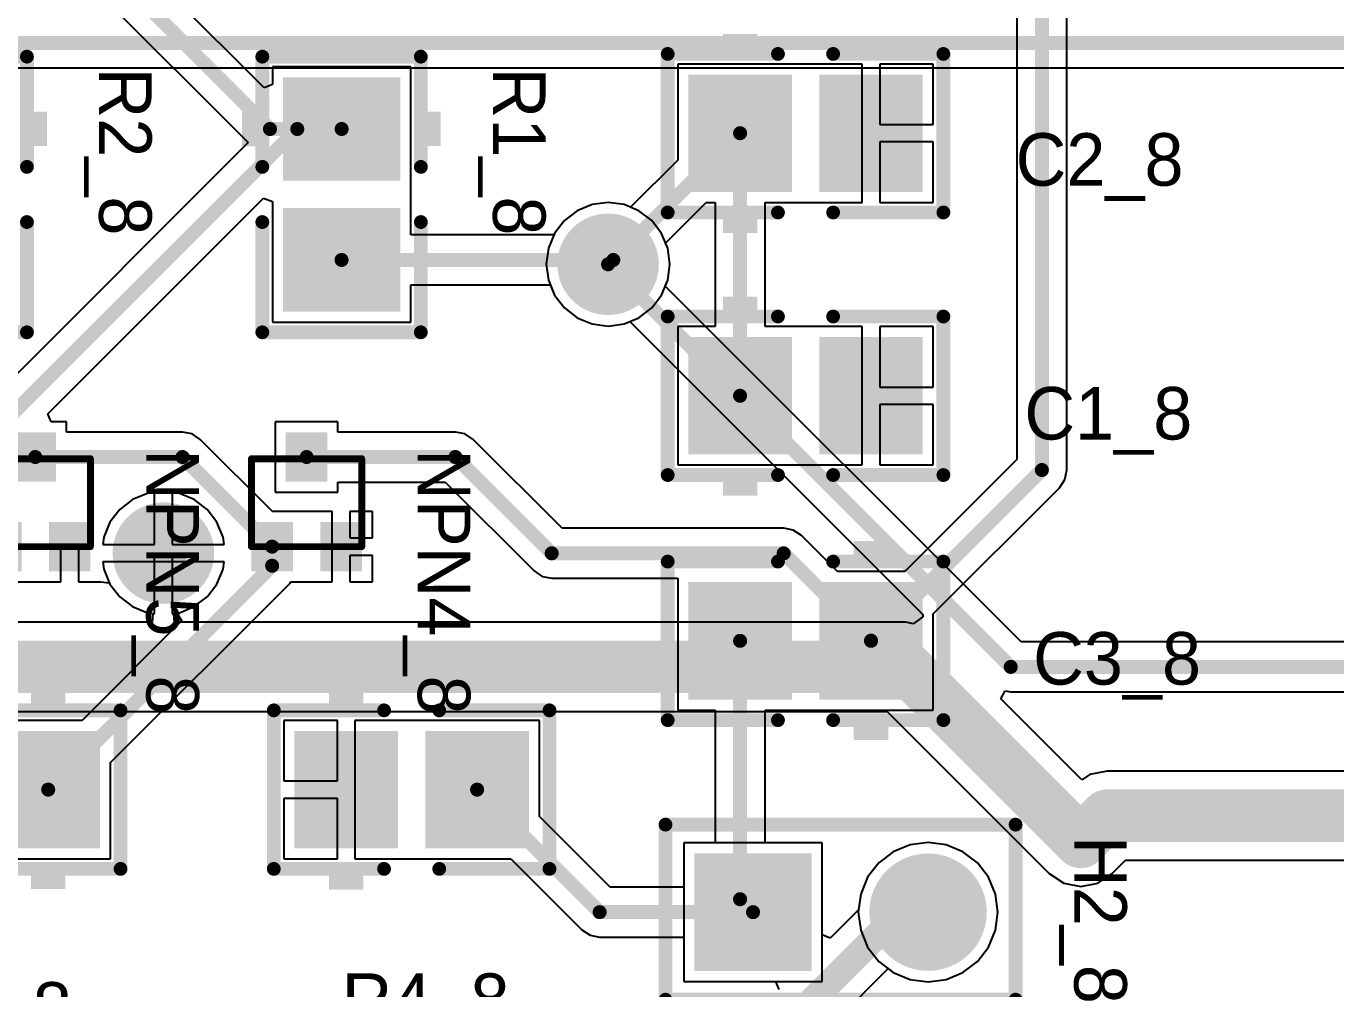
# Model space of a CAD drawing. Header units: millimetres. Extents: x 0.67 to 7.75, y 0.64 to 6.06.
# Drawn here: x 3.243 to 3.991, y 2.771 to 3.321 of the extents above; entities that cross this region are included whole.
import ezdxf

# ---------------------------------------------------------------- set-up
doc = ezdxf.new("R2010")
doc.units = ezdxf.units.MM
doc.header["$MEASUREMENT"] = 0
for name, color, linetype in [('BottomLayer', 5, 'Continuous'), ('BottomSolder', 6, 'Continuous'), ('MultiLayer', 9, 'Continuous'), ('PadHoleLayer', 156, 'Continuous'), ('TopLayer', 1, 'Continuous'), ('TopOverlay', 2, 'Continuous'), ('TopPaste', 8, 'Continuous'), ('TopSolder', 216, 'Continuous'), ('ViaHoleLayer', 16, 'Continuous')]:
    doc.layers.add(name, color=color, linetype=linetype)

# ---------------------------------------------------------------- blocks, each defined once
blk = doc.blocks.new('CC2012_0805_213')
at = {"layer": 'TopLayer'}
for points in [[(-0.06299, -0.02953), (-0.01181, -0.02953), (-0.06299, 0.02953), (-0.01181, 0.02953)], [(0.01181, -0.02953), (0.06299, -0.02953), (0.01181, 0.02953), (0.06299, 0.02953)]]:
    blk.add_solid(points, dxfattribs=at)
at = {"layer": 'TopOverlay', "const_width": 0.00787}
for points in [[(-0.07874, -0.04528), (-0.07874, 0.04528)], [(-0.07874, 0.04528), (-0.01575, 0.04528)], [(0.01575, 0.04528), (0.07874, 0.04528)], [(0.07874, -0.04528), (0.07874, 0.04528)], [(-0.07874, -0.04528), (-0.01575, -0.04528)], [(0.01575, -0.04528), (0.07874, -0.04528)]]:
    blk.add_lwpolyline(points, dxfattribs=at)
at = {"layer": 'TopOverlay', "const_width": 0.00394}
for points in [[(-0.08071, 0.04528, 1), (-0.07677, 0.04528, 1)], [(-0.08071, 0.04528, 1), (-0.07677, 0.04528, 1)], [(-0.01772, 0.04528, 1), (-0.01378, 0.04528, 1)], [(0.01378, 0.04528, 1), (0.01772, 0.04528, 1)], [(0.07677, 0.04528, 1), (0.08071, 0.04528, 1)], [(0.07677, 0.04528, 1), (0.08071, 0.04528, 1)], [(-0.08071, -0.04528, 1), (-0.07677, -0.04528, 1)], [(-0.08071, -0.04528, 1), (-0.07677, -0.04528, 1)], [(-0.01772, -0.04528, 1), (-0.01378, -0.04528, 1)], [(0.01378, -0.04528, 1), (0.01772, -0.04528, 1)], [(0.07677, -0.04528, 1), (0.08071, -0.04528, 1)], [(0.07677, -0.04528, 1), (0.08071, -0.04528, 1)]]:
    blk.add_lwpolyline(points, format="xyb", close=True, dxfattribs=at)
at = {"layer": 'TopOverlay'}
for points in [[(-0.04724, 0.04882), (-0.02756, 0.04882), (-0.04724, 0.05669), (-0.02756, 0.05669)], [(-0.04724, -0.05709), (-0.02756, -0.05709), (-0.04724, -0.04921), (-0.02756, -0.04921)]]:
    blk.add_solid(points, dxfattribs=at)
at = {"layer": 'TopPaste'}
for points in [[(-0.06299, -0.02953), (-0.01181, -0.02953), (-0.06299, 0.02953), (-0.01181, 0.02953)], [(0.01181, -0.02953), (0.06299, -0.02953), (0.01181, 0.02953), (0.06299, 0.02953)]]:
    blk.add_solid(points, dxfattribs=at)
at = {"layer": 'TopSolder'}
for points in [[(-0.06699, -0.03353), (-0.00781, -0.03353), (-0.06699, 0.03353), (-0.00781, 0.03353)], [(0.00781, -0.03353), (0.06699, -0.03353), (0.00781, 0.03353), (0.06699, 0.03353)]]:
    blk.add_solid(points, dxfattribs=at)
blk = doc.blocks.new('CC2012_0805_214')
at = {"layer": 'TopLayer'}
for points in [[(-0.06299, -0.02953), (-0.01181, -0.02953), (-0.06299, 0.02953), (-0.01181, 0.02953)], [(0.01181, -0.02953), (0.06299, -0.02953), (0.01181, 0.02953), (0.06299, 0.02953)]]:
    blk.add_solid(points, dxfattribs=at)
at = {"layer": 'TopOverlay', "const_width": 0.00787}
for points in [[(-0.07874, 0.04528), (-0.07874, -0.04528)], [(-0.01575, 0.04528), (-0.07874, 0.04528)], [(0.07874, 0.04528), (0.01575, 0.04528)], [(0.07874, 0.04528), (0.07874, -0.04528)], [(-0.01575, -0.04528), (-0.07874, -0.04528)], [(0.07874, -0.04528), (0.01575, -0.04528)]]:
    blk.add_lwpolyline(points, dxfattribs=at)
at = {"layer": 'TopOverlay', "const_width": 0.00394}
for points in [[(-0.08071, 0.04528, 1), (-0.07677, 0.04528, 1)], [(-0.08071, 0.04528, 1), (-0.07677, 0.04528, 1)], [(-0.01772, 0.04528, 1), (-0.01378, 0.04528, 1)], [(0.01378, 0.04528, 1), (0.01772, 0.04528, 1)], [(0.07677, 0.04528, 1), (0.08071, 0.04528, 1)], [(0.07677, 0.04528, 1), (0.08071, 0.04528, 1)], [(-0.08071, -0.04528, 1), (-0.07677, -0.04528, 1)], [(-0.08071, -0.04528, 1), (-0.07677, -0.04528, 1)], [(-0.01772, -0.04528, 1), (-0.01378, -0.04528, 1)], [(0.01378, -0.04528, 1), (0.01772, -0.04528, 1)], [(0.07677, -0.04528, 1), (0.08071, -0.04528, 1)], [(0.07677, -0.04528, 1), (0.08071, -0.04528, 1)]]:
    blk.add_lwpolyline(points, format="xyb", close=True, dxfattribs=at)
at = {"layer": 'TopOverlay'}
for points in [[(-0.04724, 0.04882), (-0.02756, 0.04882), (-0.04724, 0.05669), (-0.02756, 0.05669)], [(-0.04724, -0.05709), (-0.02756, -0.05709), (-0.04724, -0.04921), (-0.02756, -0.04921)]]:
    blk.add_solid(points, dxfattribs=at)
at = {"layer": 'TopPaste'}
for points in [[(-0.06299, -0.02953), (-0.01181, -0.02953), (-0.06299, 0.02953), (-0.01181, 0.02953)], [(0.01181, -0.02953), (0.06299, -0.02953), (0.01181, 0.02953), (0.06299, 0.02953)]]:
    blk.add_solid(points, dxfattribs=at)
at = {"layer": 'TopSolder'}
for points in [[(-0.06699, -0.03353), (-0.00781, -0.03353), (-0.06699, 0.03353), (-0.00781, 0.03353)], [(0.00781, -0.03353), (0.06699, -0.03353), (0.00781, 0.03353), (0.06699, 0.03353)]]:
    blk.add_solid(points, dxfattribs=at)
blk = doc.blocks.new('CC2012_0805_215')
at = {"layer": 'TopLayer'}
for points in [[(-0.06299, -0.02953), (-0.01181, -0.02953), (-0.06299, 0.02953), (-0.01181, 0.02953)], [(0.01181, -0.02953), (0.06299, -0.02953), (0.01181, 0.02953), (0.06299, 0.02953)]]:
    blk.add_solid(points, dxfattribs=at)
at = {"layer": 'TopOverlay', "const_width": 0.00787}
for points in [[(-0.07874, -0.04528), (-0.07874, 0.04528)], [(-0.01575, 0.04528), (-0.07874, 0.04528)], [(0.07874, 0.04528), (0.01575, 0.04528)], [(0.07874, -0.04528), (0.07874, 0.04528)], [(-0.01575, -0.04528), (-0.07874, -0.04528)], [(0.07874, -0.04528), (0.01575, -0.04528)]]:
    blk.add_lwpolyline(points, dxfattribs=at)
at = {"layer": 'TopOverlay', "const_width": 0.00394}
for points in [[(-0.08071, 0.04528, 1), (-0.07677, 0.04528, 1)], [(-0.08071, 0.04528, 1), (-0.07677, 0.04528, 1)], [(-0.01772, 0.04528, 1), (-0.01378, 0.04528, 1)], [(0.01378, 0.04528, 1), (0.01772, 0.04528, 1)], [(0.07677, 0.04528, 1), (0.08071, 0.04528, 1)], [(0.07677, 0.04528, 1), (0.08071, 0.04528, 1)], [(-0.08071, -0.04528, 1), (-0.07677, -0.04528, 1)], [(-0.08071, -0.04528, 1), (-0.07677, -0.04528, 1)], [(-0.01772, -0.04528, 1), (-0.01378, -0.04528, 1)], [(0.01378, -0.04528, 1), (0.01772, -0.04528, 1)], [(0.07677, -0.04528, 1), (0.08071, -0.04528, 1)], [(0.07677, -0.04528, 1), (0.08071, -0.04528, 1)]]:
    blk.add_lwpolyline(points, format="xyb", close=True, dxfattribs=at)
at = {"layer": 'TopOverlay'}
for points in [[(-0.04738, 0.04882), (-0.0277, 0.04882), (-0.04738, 0.05669), (-0.0277, 0.05669)], [(-0.04725, -0.05695), (-0.02756, -0.05695), (-0.04725, -0.04907), (-0.02756, -0.04907)]]:
    blk.add_solid(points, dxfattribs=at)
at = {"layer": 'TopPaste'}
for points in [[(-0.06299, -0.02953), (-0.01181, -0.02953), (-0.06299, 0.02953), (-0.01181, 0.02953)], [(0.01181, -0.02953), (0.06299, -0.02953), (0.01181, 0.02953), (0.06299, 0.02953)]]:
    blk.add_solid(points, dxfattribs=at)
at = {"layer": 'TopSolder'}
for points in [[(-0.06699, -0.03353), (-0.00781, -0.03353), (-0.06699, 0.03353), (-0.00781, 0.03353)], [(0.00781, -0.03353), (0.06699, -0.03353), (0.00781, 0.03353), (0.06699, 0.03353)]]:
    blk.add_solid(points, dxfattribs=at)
blk = doc.blocks.new('CC2012_0805_216')
at = {"layer": 'TopLayer'}
for points in [[(-0.06299, -0.02953), (-0.01181, -0.02953), (-0.06299, 0.02953), (-0.01181, 0.02953)], [(0.01181, -0.02953), (0.06299, -0.02953), (0.01181, 0.02953), (0.06299, 0.02953)]]:
    blk.add_solid(points, dxfattribs=at)
at = {"layer": 'TopOverlay', "const_width": 0.00787}
for points in [[(-0.07874, -0.04528), (-0.07874, 0.04528)], [(-0.01575, 0.04528), (-0.07874, 0.04528)], [(0.07874, 0.04528), (0.01575, 0.04528)], [(0.07874, -0.04528), (0.07874, 0.04528)], [(-0.01575, -0.04528), (-0.07874, -0.04528)], [(0.07874, -0.04528), (0.01575, -0.04528)]]:
    blk.add_lwpolyline(points, dxfattribs=at)
at = {"layer": 'TopOverlay', "const_width": 0.00394}
for points in [[(-0.08071, 0.04528, 1), (-0.07677, 0.04528, 1)], [(-0.08071, 0.04528, 1), (-0.07677, 0.04528, 1)], [(-0.01772, 0.04528, 1), (-0.01378, 0.04528, 1)], [(0.01378, 0.04528, 1), (0.01772, 0.04528, 1)], [(0.07677, 0.04528, 1), (0.08071, 0.04528, 1)], [(0.07677, 0.04528, 1), (0.08071, 0.04528, 1)], [(-0.08071, -0.04528, 1), (-0.07677, -0.04528, 1)], [(-0.08071, -0.04528, 1), (-0.07677, -0.04528, 1)], [(-0.01772, -0.04528, 1), (-0.01378, -0.04528, 1)], [(0.01378, -0.04528, 1), (0.01772, -0.04528, 1)], [(0.07677, -0.04528, 1), (0.08071, -0.04528, 1)], [(0.07677, -0.04528, 1), (0.08071, -0.04528, 1)]]:
    blk.add_lwpolyline(points, format="xyb", close=True, dxfattribs=at)
at = {"layer": 'TopOverlay'}
for points in [[(-0.04738, 0.04882), (-0.0277, 0.04882), (-0.04738, 0.05669), (-0.0277, 0.05669)], [(-0.04724, -0.05695), (-0.02756, -0.05695), (-0.04724, -0.04907), (-0.02756, -0.04907)]]:
    blk.add_solid(points, dxfattribs=at)
at = {"layer": 'TopPaste'}
for points in [[(-0.06299, -0.02953), (-0.01181, -0.02953), (-0.06299, 0.02953), (-0.01181, 0.02953)], [(0.01181, -0.02953), (0.06299, -0.02953), (0.01181, 0.02953), (0.06299, 0.02953)]]:
    blk.add_solid(points, dxfattribs=at)
at = {"layer": 'TopSolder'}
for points in [[(-0.06699, -0.03353), (-0.00781, -0.03353), (-0.06699, 0.03353), (-0.00781, 0.03353)], [(0.00781, -0.03353), (0.06699, -0.03353), (0.00781, 0.03353), (0.06699, 0.03353)]]:
    blk.add_solid(points, dxfattribs=at)
blk = doc.blocks.new('MMBT3904T_217')
at = {"layer": 'TopLayer'}
for points in [[(0.00787, -0.01004), (0.00787, 0.01004), (-0.00787, -0.01004), (-0.00787, 0.01004)], [(-0.01181, -0.06122), (-0.01181, -0.04114), (-0.02756, -0.06122), (-0.02756, -0.04114)], [(0.02756, -0.06122), (0.02756, -0.04114), (0.01181, -0.06122), (0.01181, -0.04114)]]:
    blk.add_solid(points, dxfattribs=at)
at = {"layer": 'TopOverlay', "const_width": 0.00394}
for points in [[(-0.0315, -0.00098), (0.0315, -0.00098)], [(-0.0315, -0.05118), (-0.0315, -0.00098)], [(0.0315, -0.05118), (0.0315, -0.00098)], [(-0.0315, -0.05118), (0.0315, -0.05118)]]:
    blk.add_lwpolyline(points, dxfattribs=at)
at = {"layer": 'TopOverlay', "const_width": 0.00197}
for points in [[(-0.03248, -0.00098, 1), (-0.03051, -0.00098, 1)], [(-0.03248, -0.00098, 1), (-0.03051, -0.00098, 1)], [(0.03051, -0.00098, 1), (0.03248, -0.00098, 1)], [(0.03051, -0.00098, 1), (0.03248, -0.00098, 1)], [(-0.03248, -0.05118, 1), (-0.03051, -0.05118, 1)], [(-0.03248, -0.05118, 1), (-0.03051, -0.05118, 1)], [(0.03051, -0.05118, 1), (0.03248, -0.05118, 1)], [(0.03051, -0.05118, 1), (0.03248, -0.05118, 1)]]:
    blk.add_lwpolyline(points, format="xyb", close=True, dxfattribs=at)
at = {"layer": 'TopPaste'}
for points in [[(0.00787, -0.01004), (0.00787, 0.01004), (-0.00787, -0.01004), (-0.00787, 0.01004)], [(-0.01181, -0.06122), (-0.01181, -0.04114), (-0.02756, -0.06122), (-0.02756, -0.04114)], [(0.02756, -0.06122), (0.02756, -0.04114), (0.01181, -0.06122), (0.01181, -0.04114)]]:
    blk.add_solid(points, dxfattribs=at)
at = {"layer": 'TopSolder'}
for points in [[(0.01187, -0.01404), (0.01187, 0.01404), (-0.01187, -0.01404), (-0.01187, 0.01404)], [(-0.00781, -0.06522), (-0.00781, -0.03714), (-0.03156, -0.06522), (-0.03156, -0.03714)], [(0.03156, -0.06522), (0.03156, -0.03714), (0.00781, -0.06522), (0.00781, -0.03714)]]:
    blk.add_solid(points, dxfattribs=at)
blk = doc.blocks.new('MMBT3904T_218')
at = {"layer": 'TopLayer'}
for points in [[(0.00787, -0.01004), (0.00787, 0.01004), (-0.00787, -0.01004), (-0.00787, 0.01004)], [(-0.01181, -0.06122), (-0.01181, -0.04114), (-0.02756, -0.06122), (-0.02756, -0.04114)], [(0.02756, -0.06122), (0.02756, -0.04114), (0.01181, -0.06122), (0.01181, -0.04114)]]:
    blk.add_solid(points, dxfattribs=at)
at = {"layer": 'TopOverlay', "const_width": 0.00394}
for points in [[(-0.0315, -0.00098), (0.0315, -0.00098)], [(-0.0315, -0.05118), (-0.0315, -0.00098)], [(0.0315, -0.05118), (0.0315, -0.00098)], [(-0.0315, -0.05118), (0.0315, -0.05118)]]:
    blk.add_lwpolyline(points, dxfattribs=at)
at = {"layer": 'TopOverlay', "const_width": 0.00197}
for points in [[(-0.03248, -0.00098, 1), (-0.03051, -0.00098, 1)], [(-0.03248, -0.00098, 1), (-0.03051, -0.00098, 1)], [(0.03051, -0.00098, 1), (0.03248, -0.00098, 1)], [(0.03051, -0.00098, 1), (0.03248, -0.00098, 1)], [(-0.03248, -0.05118, 1), (-0.03051, -0.05118, 1)], [(-0.03248, -0.05118, 1), (-0.03051, -0.05118, 1)], [(0.03051, -0.05118, 1), (0.03248, -0.05118, 1)], [(0.03051, -0.05118, 1), (0.03248, -0.05118, 1)]]:
    blk.add_lwpolyline(points, format="xyb", close=True, dxfattribs=at)
at = {"layer": 'TopPaste'}
for points in [[(0.00787, -0.01004), (0.00787, 0.01004), (-0.00787, -0.01004), (-0.00787, 0.01004)], [(-0.01181, -0.06122), (-0.01181, -0.04114), (-0.02756, -0.06122), (-0.02756, -0.04114)], [(0.02756, -0.06122), (0.02756, -0.04114), (0.01181, -0.06122), (0.01181, -0.04114)]]:
    blk.add_solid(points, dxfattribs=at)
at = {"layer": 'TopSolder'}
for points in [[(0.01187, -0.01404), (0.01187, 0.01404), (-0.01187, -0.01404), (-0.01187, 0.01404)], [(-0.00781, -0.06522), (-0.00781, -0.03714), (-0.03156, -0.06522), (-0.03156, -0.03714)], [(0.03156, -0.06522), (0.03156, -0.03714), (0.00781, -0.06522), (0.00781, -0.03714)]]:
    blk.add_solid(points, dxfattribs=at)
blk = doc.blocks.new('HDR1X2_224')
at = {"layer": 'BottomLayer', "const_width": 0.02953}
blk.add_lwpolyline([(0.08524, 0, 1), (0.11476, 0, 1)], format="xyb", close=True, dxfattribs=at)
at = {"layer": 'BottomLayer'}
blk.add_solid([(-0.02953, -0.02953), (0.02953, -0.02953), (-0.02953, 0.02953), (0.02953, 0.02953)], dxfattribs=at)
at = {"layer": 'BottomSolder', "const_width": 0.03353}
blk.add_lwpolyline([(0.08324, 0, 1), (0.11676, 0, 1)], format="xyb", close=True, dxfattribs=at)
at = {"layer": 'BottomSolder'}
blk.add_solid([(-0.03353, -0.03353), (0.03353, -0.03353), (-0.03353, 0.03353), (0.03353, 0.03353)], dxfattribs=at)
at = {"layer": 'MultiLayer', "const_width": 0.02953}
blk.add_lwpolyline([(0.08524, 0, 1), (0.11476, 0, 1)], format="xyb", close=True, dxfattribs=at)
at = {"layer": 'MultiLayer'}
blk.add_solid([(-0.02953, -0.02953), (0.02953, -0.02953), (-0.02953, 0.02953), (0.02953, 0.02953)], dxfattribs=at)
at = {"layer": 'PadHoleLayer', "const_width": 0.01772}
for points in [[(-0.00886, 0, 1), (0.00886, 0, 1)], [(0.09114, 0, 1), (0.10886, 0, 1)]]:
    blk.add_lwpolyline(points, format="xyb", close=True, dxfattribs=at)
at = {"layer": 'TopLayer', "const_width": 0.02953}
blk.add_lwpolyline([(0.08524, 0, 1), (0.11476, 0, 1)], format="xyb", close=True, dxfattribs=at)
at = {"layer": 'TopLayer'}
blk.add_solid([(-0.02953, -0.02953), (0.02953, -0.02953), (-0.02953, 0.02953), (0.02953, 0.02953)], dxfattribs=at)
at = {"layer": 'TopOverlay', "const_width": 0.00787}
for points in [[(-0.05, -0.05), (-0.05, 0.05)], [(-0.05, 0.05), (0.15, 0.05)], [(0.15, -0.05), (0.15, 0.05)], [(-0.05, -0.05), (0.15, -0.05)]]:
    blk.add_lwpolyline(points, dxfattribs=at)
at = {"layer": 'TopOverlay', "const_width": 0.00394}
for points in [[(-0.05197, 0.05, 1), (-0.04803, 0.05, 1)], [(-0.05197, 0.05, 1), (-0.04803, 0.05, 1)], [(0.14803, 0.05, 1), (0.15197, 0.05, 1)], [(0.14803, 0.05, 1), (0.15197, 0.05, 1)], [(-0.05197, -0.05, 1), (-0.04803, -0.05, 1)], [(-0.05197, -0.05, 1), (-0.04803, -0.05, 1)], [(0.14803, -0.05, 1), (0.15197, -0.05, 1)], [(0.14803, -0.05, 1), (0.15197, -0.05, 1)]]:
    blk.add_lwpolyline(points, format="xyb", close=True, dxfattribs=at)
at = {"layer": 'TopSolder', "const_width": 0.03353}
blk.add_lwpolyline([(0.08324, 0, 1), (0.11676, 0, 1)], format="xyb", close=True, dxfattribs=at)
at = {"layer": 'TopSolder'}
blk.add_solid([(-0.03353, -0.03353), (0.03353, -0.03353), (-0.03353, 0.03353), (0.03353, 0.03353)], dxfattribs=at)
blk = doc.blocks.new('CC2012_0805_231')
at = {"layer": 'TopLayer'}
for points in [[(-0.06299, -0.02953), (-0.01181, -0.02953), (-0.06299, 0.02953), (-0.01181, 0.02953)], [(0.01181, -0.02953), (0.06299, -0.02953), (0.01181, 0.02953), (0.06299, 0.02953)]]:
    blk.add_solid(points, dxfattribs=at)
at = {"layer": 'TopOverlay', "const_width": 0.00787}
for points in [[(-0.07874, 0.04528), (-0.07874, -0.04528)], [(-0.01575, 0.04528), (-0.07874, 0.04528)], [(0.07874, 0.04528), (0.01575, 0.04528)], [(0.07874, 0.04528), (0.07874, -0.04528)], [(-0.01575, -0.04528), (-0.07874, -0.04528)], [(0.07874, -0.04528), (0.01575, -0.04528)]]:
    blk.add_lwpolyline(points, dxfattribs=at)
at = {"layer": 'TopOverlay', "const_width": 0.00394}
for points in [[(-0.08071, 0.04528, 1), (-0.07677, 0.04528, 1)], [(-0.08071, 0.04528, 1), (-0.07677, 0.04528, 1)], [(-0.01772, 0.04528, 1), (-0.01378, 0.04528, 1)], [(0.01378, 0.04528, 1), (0.01772, 0.04528, 1)], [(0.07677, 0.04528, 1), (0.08071, 0.04528, 1)], [(0.07677, 0.04528, 1), (0.08071, 0.04528, 1)], [(-0.08071, -0.04528, 1), (-0.07677, -0.04528, 1)], [(-0.08071, -0.04528, 1), (-0.07677, -0.04528, 1)], [(-0.01772, -0.04528, 1), (-0.01378, -0.04528, 1)], [(0.01378, -0.04528, 1), (0.01772, -0.04528, 1)], [(0.07677, -0.04528, 1), (0.08071, -0.04528, 1)], [(0.07677, -0.04528, 1), (0.08071, -0.04528, 1)]]:
    blk.add_lwpolyline(points, format="xyb", close=True, dxfattribs=at)
at = {"layer": 'TopOverlay'}
for points in [[(-0.04724, 0.04882), (-0.02756, 0.04882), (-0.04724, 0.05669), (-0.02756, 0.05669)], [(-0.04724, -0.05709), (-0.02756, -0.05709), (-0.04724, -0.04921), (-0.02756, -0.04921)]]:
    blk.add_solid(points, dxfattribs=at)
at = {"layer": 'TopPaste'}
for points in [[(-0.06299, -0.02953), (-0.01181, -0.02953), (-0.06299, 0.02953), (-0.01181, 0.02953)], [(0.01181, -0.02953), (0.06299, -0.02953), (0.01181, 0.02953), (0.06299, 0.02953)]]:
    blk.add_solid(points, dxfattribs=at)
at = {"layer": 'TopSolder'}
for points in [[(-0.06699, -0.03353), (-0.00781, -0.03353), (-0.06699, 0.03353), (-0.00781, 0.03353)], [(0.00781, -0.03353), (0.06699, -0.03353), (0.00781, 0.03353), (0.06699, 0.03353)]]:
    blk.add_solid(points, dxfattribs=at)
blk = doc.blocks.new('CC2012_0805_232')
at = {"layer": 'TopLayer'}
for points in [[(-0.06299, -0.02953), (-0.01181, -0.02953), (-0.06299, 0.02953), (-0.01181, 0.02953)], [(0.01181, -0.02953), (0.06299, -0.02953), (0.01181, 0.02953), (0.06299, 0.02953)]]:
    blk.add_solid(points, dxfattribs=at)
at = {"layer": 'TopOverlay', "const_width": 0.00787}
for points in [[(-0.07874, -0.04528), (-0.07874, 0.04528)], [(-0.07874, 0.04528), (-0.01575, 0.04528)], [(0.01575, 0.04528), (0.07874, 0.04528)], [(0.07874, -0.04528), (0.07874, 0.04528)], [(-0.07874, -0.04528), (-0.01575, -0.04528)], [(0.01575, -0.04528), (0.07874, -0.04528)]]:
    blk.add_lwpolyline(points, dxfattribs=at)
at = {"layer": 'TopOverlay', "const_width": 0.00394}
for points in [[(-0.08071, 0.04528, 1), (-0.07677, 0.04528, 1)], [(-0.08071, 0.04528, 1), (-0.07677, 0.04528, 1)], [(-0.01772, 0.04528, 1), (-0.01378, 0.04528, 1)], [(0.01378, 0.04528, 1), (0.01772, 0.04528, 1)], [(0.07677, 0.04528, 1), (0.08071, 0.04528, 1)], [(0.07677, 0.04528, 1), (0.08071, 0.04528, 1)], [(-0.08071, -0.04528, 1), (-0.07677, -0.04528, 1)], [(-0.08071, -0.04528, 1), (-0.07677, -0.04528, 1)], [(-0.01772, -0.04528, 1), (-0.01378, -0.04528, 1)], [(0.01378, -0.04528, 1), (0.01772, -0.04528, 1)], [(0.07677, -0.04528, 1), (0.08071, -0.04528, 1)], [(0.07677, -0.04528, 1), (0.08071, -0.04528, 1)]]:
    blk.add_lwpolyline(points, format="xyb", close=True, dxfattribs=at)
at = {"layer": 'TopOverlay'}
for points in [[(-0.04724, 0.04882), (-0.02756, 0.04882), (-0.04724, 0.05669), (-0.02756, 0.05669)], [(-0.04724, -0.05709), (-0.02756, -0.05709), (-0.04724, -0.04921), (-0.02756, -0.04921)]]:
    blk.add_solid(points, dxfattribs=at)
at = {"layer": 'TopPaste'}
for points in [[(-0.06299, -0.02953), (-0.01181, -0.02953), (-0.06299, 0.02953), (-0.01181, 0.02953)], [(0.01181, -0.02953), (0.06299, -0.02953), (0.01181, 0.02953), (0.06299, 0.02953)]]:
    blk.add_solid(points, dxfattribs=at)
at = {"layer": 'TopSolder'}
for points in [[(-0.06699, -0.03353), (-0.00781, -0.03353), (-0.06699, 0.03353), (-0.00781, 0.03353)], [(0.00781, -0.03353), (0.06699, -0.03353), (0.00781, 0.03353), (0.06699, 0.03353)]]:
    blk.add_solid(points, dxfattribs=at)
blk = doc.blocks.new('CC2012_0805_233')
at = {"layer": 'TopLayer'}
for points in [[(-0.06299, -0.02953), (-0.01181, -0.02953), (-0.06299, 0.02953), (-0.01181, 0.02953)], [(0.01181, -0.02953), (0.06299, -0.02953), (0.01181, 0.02953), (0.06299, 0.02953)]]:
    blk.add_solid(points, dxfattribs=at)
at = {"layer": 'TopOverlay', "const_width": 0.00787}
for points in [[(-0.07874, -0.04528), (-0.07874, 0.04528)], [(-0.07874, 0.04528), (-0.01575, 0.04528)], [(0.01575, 0.04528), (0.07874, 0.04528)], [(0.07874, -0.04528), (0.07874, 0.04528)], [(-0.07874, -0.04528), (-0.01575, -0.04528)], [(0.01575, -0.04528), (0.07874, -0.04528)]]:
    blk.add_lwpolyline(points, dxfattribs=at)
at = {"layer": 'TopOverlay', "const_width": 0.00394}
for points in [[(-0.08071, 0.04528, 1), (-0.07677, 0.04528, 1)], [(-0.08071, 0.04528, 1), (-0.07677, 0.04528, 1)], [(-0.01772, 0.04528, 1), (-0.01378, 0.04528, 1)], [(0.01378, 0.04528, 1), (0.01772, 0.04528, 1)], [(0.07677, 0.04528, 1), (0.08071, 0.04528, 1)], [(0.07677, 0.04528, 1), (0.08071, 0.04528, 1)], [(-0.08071, -0.04528, 1), (-0.07677, -0.04528, 1)], [(-0.08071, -0.04528, 1), (-0.07677, -0.04528, 1)], [(-0.01772, -0.04528, 1), (-0.01378, -0.04528, 1)], [(0.01378, -0.04528, 1), (0.01772, -0.04528, 1)], [(0.07677, -0.04528, 1), (0.08071, -0.04528, 1)], [(0.07677, -0.04528, 1), (0.08071, -0.04528, 1)]]:
    blk.add_lwpolyline(points, format="xyb", close=True, dxfattribs=at)
at = {"layer": 'TopOverlay'}
for points in [[(-0.04724, 0.04882), (-0.02756, 0.04882), (-0.04724, 0.05669), (-0.02756, 0.05669)], [(-0.04724, -0.05709), (-0.02756, -0.05709), (-0.04724, -0.04921), (-0.02756, -0.04921)]]:
    blk.add_solid(points, dxfattribs=at)
at = {"layer": 'TopPaste'}
for points in [[(-0.06299, -0.02953), (-0.01181, -0.02953), (-0.06299, 0.02953), (-0.01181, 0.02953)], [(0.01181, -0.02953), (0.06299, -0.02953), (0.01181, 0.02953), (0.06299, 0.02953)]]:
    blk.add_solid(points, dxfattribs=at)
at = {"layer": 'TopSolder'}
for points in [[(-0.06699, -0.03353), (-0.00781, -0.03353), (-0.06699, 0.03353), (-0.00781, 0.03353)], [(0.00781, -0.03353), (0.06699, -0.03353), (0.00781, 0.03353), (0.06699, 0.03353)]]:
    blk.add_solid(points, dxfattribs=at)

msp = doc.modelspace()

# ---------------------------------------------------------------- linework, layer by layer
at = {"layer": 'BottomLayer'}
for p, q in [((2.70738, 3.2972), (7.33052, 3.2972)), ((3.56586, 3.2191), (3.55735, 3.21557)), ((3.575, 3.2203), (3.56586, 3.2191)), ((3.58414, 3.2191), (3.575, 3.2203)), ((3.59265, 3.21557), (3.58414, 3.2191)), ((3.55004, 3.20996), (3.54443, 3.20265)), ((3.55735, 3.21557), (3.55004, 3.20996)), ((3.59996, 3.20996), (3.59265, 3.21557)), ((3.60557, 3.20265), (3.59996, 3.20996)), ((3.54443, 3.20265), (3.5409, 3.19414)), ((3.6091, 3.19414), (3.60557, 3.20265)), ((3.5409, 3.19414), (3.5397, 3.185)), ((3.6103, 3.185), (3.6091, 3.19414)), ((3.5397, 3.185), (3.5409, 3.17586)), ((3.6091, 3.17586), (3.6103, 3.185)), ((3.5409, 3.17586), (3.54443, 3.16735)), ((3.6077, 3.17249), (3.6091, 3.17586)), ((3.81091, 2.96927), (3.6077, 3.17249)), ((3.54443, 3.16735), (3.55004, 3.16004)), ((3.55004, 3.16004), (3.55735, 3.15443)), ((3.55735, 3.15443), (3.56586, 3.1509)), ((3.56586, 3.1509), (3.575, 3.1497)), ((3.575, 3.1497), (3.58414, 3.1509)), ((3.58414, 3.1509), (3.58751, 3.1523)), ((3.58751, 3.1523), (3.75489, 2.98492)), ((3.31186, 3.0541), (3.30335, 3.05057)), ((3.316, 3.05464), (3.31186, 3.0541)), ((3.316, 3.025), (3.316, 3.05464)), ((3.33014, 3.0541), (3.326, 3.05464)), ((3.326, 3.05464), (3.326, 3.025)), ((3.33865, 3.05057), (3.33014, 3.0541)), ((3.29604, 3.04496), (3.29043, 3.03765)), ((3.30335, 3.05057), (3.29604, 3.04496)), ((3.34596, 3.04496), (3.33865, 3.05057)), ((3.35157, 3.03765), (3.34596, 3.04496)), ((3.29043, 3.03765), (3.2869, 3.02914)), ((3.3551, 3.02914), (3.35157, 3.03765)), ((3.2869, 3.02914), (3.28636, 3.025)), ((3.28636, 3.025), (3.316, 3.025)), ((3.326, 3.025), (3.35564, 3.025)), ((3.35564, 3.025), (3.3551, 3.02914)), ((3.35564, 3.015), (3.28636, 3.015)), ((3.28636, 3.015), (3.2869, 3.01086)), ((3.3551, 3.01086), (3.35564, 3.015)), ((3.2869, 3.01086), (3.29043, 3.00235)), ((3.35157, 3.00235), (3.3551, 3.01086)), ((3.29043, 3.00235), (3.29604, 2.99504)), ((3.34596, 2.99504), (3.35157, 3.00235)), ((3.29604, 2.99504), (3.30335, 2.98943)), ((3.33865, 2.98943), (3.34596, 2.99504)), ((3.30335, 2.98943), (3.31186, 2.9859)), ((3.31186, 2.9859), (3.31499, 2.98549)), ((3.31499, 2.98549), (3.31466, 2.98049)), ((3.32701, 2.98549), (3.33014, 2.9859)), ((3.32734, 2.98049), (3.32701, 2.98549)), ((3.33014, 2.9859), (3.33865, 2.98943)), ((3.75489, 2.98492), (3.75476, 2.98365)), ((3.31466, 2.98049), (3.15427, 2.98049)), ((3.745, 2.98049), (3.32734, 2.98049)), ((3.74934, 2.97963), (3.745, 2.98049)), ((3.75476, 2.98365), (3.74934, 2.97963)), ((7.30813, 2.96927), (3.81091, 2.96927)), ((3.79928, 2.93676), (3.80175, 2.94137)), ((3.80175, 2.94137), (3.805, 2.94073)), ((3.805, 2.94073), (3.805, 2.94073)), ((3.805, 2.94073), (7.30813, 2.94073)), ((3.8456, 2.89045), (3.79928, 2.93676)), ((3.15427, 2.92951), (3.73444, 2.92951)), ((3.73444, 2.92951), (3.82698, 2.83698)), ((3.86, 2.89549), (3.85025, 2.89355)), ((6.06341, 2.89549), (3.86, 2.89549)), ((3.85025, 2.89355), (3.8456, 2.89045)), ((3.69732, 2.85441), (3.61827, 2.85441)), ((3.61827, 2.85441), (3.61827, 2.77536)), ((3.69732, 2.77536), (3.69732, 2.85441)), ((3.74748, 2.8534), (3.73786, 2.84941)), ((3.7578, 2.85475), (3.74748, 2.8534)), ((3.76811, 2.8534), (3.7578, 2.85475)), ((3.77773, 2.84941), (3.76811, 2.8534)), ((3.7296, 2.84308), (3.72327, 2.83482)), ((3.73786, 2.84941), (3.7296, 2.84308)), ((3.78599, 2.84308), (3.77773, 2.84941)), ((3.79232, 2.83482), (3.78599, 2.84308)), ((3.86302, 2.83698), (3.87056, 2.84451)), ((3.87056, 2.84451), (4.07353, 2.84451)), ((3.82698, 2.83698), (3.83525, 2.83145)), ((3.85475, 2.83145), (3.86302, 2.83698)), ((3.72327, 2.83482), (3.71929, 2.8252)), ((3.79631, 2.8252), (3.79232, 2.83482)), ((3.83525, 2.83145), (3.845, 2.82951)), ((3.845, 2.82951), (3.85475, 2.83145)), ((3.71929, 2.8252), (3.71793, 2.81489)), ((3.79766, 2.81489), (3.79631, 2.8252)), ((3.71793, 2.81489), (3.71929, 2.80457)), ((3.79631, 2.80457), (3.79766, 2.81489)), ((3.71929, 2.80457), (3.72327, 2.79495)), ((3.79232, 2.79495), (3.79631, 2.80457)), ((3.72327, 2.79495), (3.7296, 2.78669)), ((3.78599, 2.78669), (3.79232, 2.79495)), ((3.7296, 2.78669), (3.73786, 2.78036)), ((3.77773, 2.78036), (3.78599, 2.78669)), ((3.61827, 2.77536), (3.69732, 2.77536)), ((3.73786, 2.78036), (3.74748, 2.77638)), ((3.74748, 2.77638), (3.7578, 2.77502)), ((3.7578, 2.77502), (3.76811, 2.77638)), ((3.76811, 2.77638), (3.77773, 2.78036))]:
    msp.add_line(p, q, dxfattribs=at)
for points, const_width in [([(2.70147, 3.31147), (7.36303, 3.31147)], 0.008), ([(3.575, 3.185), (3.805, 2.955)], 0.008), ([(3.13, 2.955), (3.745, 2.955)], 0.03), ([(3.745, 2.955), (3.845, 2.855)], 0.03), ([(3.805, 2.955), (7.345, 2.955)], 0.008), ([(3.845, 2.855), (3.86, 2.87)], 0.03), ([(3.86, 2.87), (6.06341, 2.87)], 0.03)]:
    msp.add_lwpolyline(points, dxfattribs=dict(at, const_width=const_width))
for points, const_width in [([(3.5625, 3.185, 1), (3.5875, 3.185, 1)], 0.025), ([(3.573, 3.185, 1), (3.577, 3.185, 1)], 0.004), ([(3.3085, 3.02, 1), (3.3335, 3.02, 1)], 0.025), ([(3.7375, 2.955, 1), (3.7525, 2.955, 1)], 0.015), ([(3.7375, 2.955, 1), (3.7525, 2.955, 1)], 0.015), ([(3.803, 2.955, 1), (3.807, 2.955, 1)], 0.004), ([(3.803, 2.955, 1), (3.807, 2.955, 1)], 0.004), ([(3.8525, 2.87, 1), (3.8675, 2.87, 1)], 0.015), ([(3.8525, 2.87, 1), (3.8675, 2.87, 1)], 0.015), ([(3.8375, 2.855, 1), (3.8525, 2.855, 1)], 0.015), ([(3.8375, 2.855, 1), (3.8525, 2.855, 1)], 0.015)]:
    msp.add_lwpolyline(points, format="xyb", close=True, dxfattribs=dict(at, const_width=const_width))
at = {"layer": 'BottomSolder', "const_width": 0.029}
for points in [[(3.5605, 3.185, 1), (3.5895, 3.185, 1)], [(3.3065, 3.02, 1), (3.3355, 3.02, 1)]]:
    msp.add_lwpolyline(points, format="xyb", close=True, dxfattribs=at)
at = {"layer": 'MultiLayer', "const_width": 0.025}
for points in [[(3.5625, 3.185, 1), (3.5875, 3.185, 1)], [(3.3085, 3.02, 1), (3.3335, 3.02, 1)]]:
    msp.add_lwpolyline(points, format="xyb", close=True, dxfattribs=at)
at = {"layer": 'TopLayer'}
for p, q in [((3.37863, 3.28573), (3.29402, 3.37035)), ((3.80852, 3.36536), (3.80852, 3.0734)), ((3.83707, 3.06748), (3.83707, 3.36536)), ((3.27166, 3.35233), (3.3695, 3.25449)), ((3.68461, 3.29941), (3.6148, 3.29941)), ((3.6148, 3.29941), (3.6148, 3.24448)), ((3.68598, 3.29941), (3.68461, 3.29941)), ((3.68961, 3.29941), (3.68598, 3.29941)), ((3.69098, 3.29941), (3.68961, 3.29941)), ((3.7202, 3.29941), (3.69098, 3.29941)), ((3.7202, 3.25989), (3.7202, 3.29941)), ((3.76079, 3.29941), (3.7302, 3.29941)), ((3.7302, 3.29941), (3.7302, 3.26489)), ((3.76079, 3.26489), (3.76079, 3.29941)), ((3.46231, 3.29788), (3.38325, 3.29788)), ((3.38325, 3.29788), (3.38325, 3.28764)), ((3.46231, 3.22808), (3.46231, 3.29788)), ((3.38325, 3.28764), (3.37863, 3.28573)), ((3.7302, 3.26489), (3.76079, 3.26489)), ((3.3695, 3.25449), (3.21583, 3.10082)), ((3.7202, 3.22036), (3.7202, 3.25989)), ((3.76079, 3.25489), (3.7302, 3.25489)), ((3.7302, 3.25489), (3.7302, 3.22036)), ((3.76079, 3.22036), (3.76079, 3.25489)), ((3.6148, 3.24448), (3.58787, 3.21755)), ((3.46231, 3.2267), (3.46231, 3.22808)), ((3.46231, 3.22307), (3.46231, 3.2267)), ((3.25493, 3.09954), (3.37825, 3.22287)), ((3.37825, 3.22287), (3.38325, 3.2208)), ((3.38325, 3.2208), (3.38325, 3.15189)), ((3.46231, 3.2217), (3.46231, 3.22307)), ((3.46231, 3.20176), (3.46231, 3.2217)), ((3.56586, 3.2191), (3.55735, 3.21557)), ((3.575, 3.2203), (3.56586, 3.2191)), ((3.58414, 3.2191), (3.575, 3.2203)), ((3.58787, 3.21755), (3.58414, 3.2191)), ((3.60785, 3.19715), (3.63105, 3.22036)), ((3.63105, 3.22036), (3.63612, 3.22036)), ((3.63612, 3.22036), (3.63612, 3.14941)), ((3.66467, 3.14941), (3.66467, 3.22036)), ((3.66467, 3.22036), (3.68461, 3.22036)), ((3.68461, 3.22036), (3.68598, 3.22036)), ((3.68598, 3.22036), (3.68961, 3.22036)), ((3.68961, 3.22036), (3.69098, 3.22036)), ((3.69098, 3.22036), (3.7202, 3.22036)), ((3.7302, 3.22036), (3.76079, 3.22036)), ((3.55004, 3.20996), (3.54443, 3.20265)), ((3.55735, 3.21557), (3.55004, 3.20996)), ((3.54406, 3.20176), (3.46231, 3.20176)), ((3.54443, 3.20265), (3.54406, 3.20176)), ((3.6091, 3.19414), (3.60785, 3.19715)), ((3.6103, 3.185), (3.6091, 3.19414)), ((3.6091, 3.17586), (3.6103, 3.185)), ((3.46231, 3.15189), (3.46231, 3.17321)), ((3.46231, 3.17321), (3.542, 3.17321)), ((3.542, 3.17321), (3.54443, 3.16735)), ((3.60557, 3.16735), (3.6091, 3.17586)), ((3.54443, 3.16735), (3.55004, 3.16004)), ((3.59996, 3.16004), (3.60557, 3.16735)), ((3.55004, 3.16004), (3.55735, 3.15443)), ((3.59265, 3.15443), (3.59996, 3.16004)), ((3.38325, 3.15189), (3.46231, 3.15189)), ((3.55735, 3.15443), (3.56586, 3.1509)), ((3.56586, 3.1509), (3.575, 3.1497)), ((3.575, 3.1497), (3.58414, 3.1509)), ((3.58414, 3.1509), (3.59265, 3.15443)), ((3.63612, 3.14941), (3.6148, 3.14941)), ((3.6148, 3.14941), (3.6148, 3.07036)), ((3.68461, 3.14941), (3.66467, 3.14941)), ((3.68598, 3.14941), (3.68461, 3.14941)), ((3.68961, 3.14941), (3.68598, 3.14941)), ((3.69098, 3.14941), (3.68961, 3.14941)), ((3.7202, 3.14941), (3.69098, 3.14941)), ((3.7202, 3.10989), (3.7202, 3.14941)), ((3.76079, 3.14941), (3.7302, 3.14941)), ((3.7302, 3.14941), (3.7302, 3.11489)), ((3.76079, 3.11489), (3.76079, 3.14941)), ((3.7302, 3.11489), (3.76079, 3.11489)), ((3.7202, 3.07036), (3.7202, 3.10989)), ((3.76079, 3.10489), (3.7302, 3.10489)), ((3.7302, 3.10489), (3.7302, 3.07036)), ((3.76079, 3.07036), (3.76079, 3.10489)), ((3.25684, 3.09493), (3.25493, 3.09954)), ((3.26567, 3.09493), (3.25684, 3.09493)), ((3.26567, 3.08916), (3.26567, 3.09493)), ((3.42067, 3.09493), (3.38492, 3.09493)), ((3.38492, 3.09493), (3.38492, 3.05485)), ((3.42067, 3.08916), (3.42067, 3.09493)), ((3.33193, 3.08916), (3.26567, 3.08916)), ((3.33739, 3.08807), (3.33193, 3.08916)), ((3.33193, 3.08916), (3.33193, 3.08916)), ((3.34202, 3.08498), (3.33739, 3.08807)), ((3.38326, 3.04374), (3.34202, 3.08498)), ((3.48779, 3.08916), (3.42067, 3.08916)), ((3.4878, 3.08916), (3.48779, 3.08916)), ((3.49326, 3.08807), (3.4878, 3.08916)), ((3.49789, 3.08498), (3.49326, 3.08807)), ((3.54871, 3.03416), (3.49789, 3.08498)), ((3.6148, 3.07036), (3.68461, 3.07036)), ((3.68461, 3.07036), (3.68598, 3.07036)), ((3.68598, 3.07036), (3.68961, 3.07036)), ((3.68961, 3.07036), (3.69098, 3.07036)), ((3.69098, 3.07036), (3.7202, 3.07036)), ((3.7302, 3.07036), (3.76079, 3.07036)), ((3.80852, 3.0734), (3.74454, 3.00941)), ((3.83598, 3.06202), (3.83707, 3.06748)), ((3.42067, 3.05485), (3.42067, 3.06061)), ((3.42067, 3.06061), (3.48188, 3.06061)), ((3.48188, 3.06061), (3.5327, 3.00979)), ((3.83289, 3.05739), (3.83598, 3.06202)), ((3.38492, 3.05485), (3.42067, 3.05485)), ((3.76079, 2.98529), (3.83289, 3.05739)), ((3.83289, 3.05739), (3.83289, 3.05739)), ((3.39961, 3.04374), (3.38326, 3.04374)), ((3.40098, 3.04374), (3.39961, 3.04374)), ((3.40461, 3.04374), (3.40098, 3.04374)), ((3.40598, 3.04374), (3.40461, 3.04374)), ((3.41748, 3.04374), (3.40598, 3.04374)), ((3.41748, 3.0237), (3.41748, 3.04374)), ((3.44035, 3.04374), (3.42748, 3.04374)), ((3.42748, 3.04374), (3.42748, 3.0287)), ((3.44035, 3.0287), (3.44035, 3.04374)), ((3.67531, 3.03416), (3.54871, 3.03416)), ((3.68077, 3.03307), (3.67531, 3.03416)), ((3.67531, 3.03416), (3.67531, 3.03416)), ((3.6854, 3.02998), (3.68077, 3.03307)), ((3.70597, 3.00941), (3.6854, 3.02998)), ((3.26248, 3.00367), (3.26248, 3.0237)), ((3.26248, 3.0237), (3.27248, 3.0237)), ((3.27248, 3.0237), (3.27248, 3.00367)), ((3.41748, 3.00367), (3.41748, 3.0237)), ((3.42748, 3.0287), (3.44035, 3.0287)), ((3.316, 2.98536), (3.316, 3.02)), ((3.316, 3.02), (3.326, 3.02)), ((3.326, 3.02), (3.326, 2.98536)), ((3.44035, 3.0187), (3.42748, 3.0187)), ((3.42748, 3.0187), (3.42748, 3.00367)), ((3.44035, 3.00367), (3.44035, 3.0187)), ((3.5327, 3.00979), (3.5327, 3.00979)), ((3.5327, 3.00979), (3.53733, 3.0067)), ((3.74454, 3.00941), (3.70597, 3.00941)), ((3.21088, 3.00367), (3.24461, 3.00367)), ((3.24461, 3.00367), (3.24598, 3.00367)), ((3.24598, 3.00367), (3.24961, 3.00367)), ((3.24961, 3.00367), (3.25098, 3.00367)), ((3.25098, 3.00367), (3.26248, 3.00367)), ((3.27248, 3.00367), (3.28447, 3.00367)), ((3.28447, 3.00367), (3.28535, 3.00367)), ((3.28535, 3.00367), (3.29012, 3.0031)), ((3.29012, 3.0031), (3.29043, 3.00235)), ((3.29043, 3.00235), (3.29604, 2.99504)), ((3.29079, 2.90029), (3.3932, 3.00271)), ((3.3932, 3.00271), (3.39385, 3.00367)), ((3.3932, 3.00271), (3.3932, 3.00271)), ((3.39385, 3.00367), (3.39961, 3.00367)), ((3.39961, 3.00367), (3.40098, 3.00367)), ((3.40098, 3.00367), (3.40461, 3.00367)), ((3.40461, 3.00367), (3.40598, 3.00367)), ((3.40598, 3.00367), (3.41748, 3.00367)), ((3.42748, 3.00367), (3.44035, 3.00367)), ((3.53733, 3.0067), (3.5428, 3.00561)), ((3.5428, 3.00561), (3.6148, 3.00561)), ((3.6148, 3.00561), (3.6148, 2.93036)), ((3.29604, 2.99504), (3.30335, 2.98943)), ((3.30335, 2.98943), (3.31186, 2.9859)), ((3.31186, 2.9859), (3.316, 2.98536)), ((3.326, 2.98536), (3.32877, 2.98572)), ((3.32877, 2.98572), (3.33135, 2.98149)), ((3.76079, 2.93036), (3.76079, 2.98529)), ((3.33141, 2.98128), (3.27454, 2.92441)), ((3.33135, 2.98149), (3.33141, 2.98128)), ((3.6148, 2.93036), (3.63612, 2.93036)), ((3.63612, 2.93036), (3.63612, 2.85441)), ((3.66467, 2.85441), (3.66467, 2.93036)), ((3.66467, 2.93036), (3.68598, 2.93036)), ((3.68598, 2.93036), (3.68598, 2.93036)), ((3.68598, 2.93036), (3.68961, 2.93036)), ((3.68961, 2.93036), (3.68961, 2.93036)), ((3.68961, 2.93036), (3.69098, 2.93036)), ((3.69098, 2.93036), (3.76079, 2.93036)), ((3.27454, 2.92441), (3.22098, 2.92441)), ((3.42039, 2.92441), (3.3898, 2.92441)), ((3.3898, 2.92441), (3.3898, 2.88989)), ((3.42039, 2.88989), (3.42039, 2.92441)), ((3.45961, 2.92441), (3.43039, 2.92441)), ((3.43039, 2.92441), (3.43039, 2.88489)), ((3.46098, 2.92441), (3.45961, 2.92441)), ((3.46461, 2.92441), (3.46098, 2.92441)), ((3.46598, 2.92441), (3.46461, 2.92441)), ((3.53579, 2.92441), (3.46598, 2.92441)), ((3.53579, 2.86948), (3.53579, 2.92441)), ((3.29079, 2.84536), (3.29079, 2.90029)), ((3.3898, 2.88989), (3.42039, 2.88989)), ((3.43039, 2.88489), (3.43039, 2.84536)), ((3.42039, 2.87989), (3.3898, 2.87989)), ((3.3898, 2.87989), (3.3898, 2.84536)), ((3.42039, 2.84536), (3.42039, 2.87989)), ((3.57611, 2.82916), (3.53579, 2.86948)), ((3.63612, 2.85441), (3.61827, 2.85441)), ((3.61827, 2.85441), (3.61827, 2.82916)), ((3.69732, 2.85441), (3.66467, 2.85441)), ((3.69732, 2.802), (3.69732, 2.85441)), ((3.74748, 2.8534), (3.73786, 2.84941)), ((3.7578, 2.85475), (3.74748, 2.8534)), ((3.76811, 2.8534), (3.7578, 2.85475)), ((3.77773, 2.84941), (3.76811, 2.8534)), ((3.22098, 2.84536), (3.29079, 2.84536)), ((3.3898, 2.84536), (3.42039, 2.84536)), ((3.43039, 2.84536), (3.45961, 2.84536)), ((3.45961, 2.84536), (3.46098, 2.84536)), ((3.46098, 2.84536), (3.46461, 2.84536)), ((3.46461, 2.84536), (3.46598, 2.84536)), ((3.46598, 2.84536), (3.51954, 2.84536)), ((3.51954, 2.84536), (3.5601, 2.80479)), ((3.7296, 2.84308), (3.72327, 2.83482)), ((3.73786, 2.84941), (3.7296, 2.84308)), ((3.78599, 2.84308), (3.77773, 2.84941)), ((3.79232, 2.83482), (3.78599, 2.84308)), ((3.61827, 2.82916), (3.57611, 2.82916)), ((3.72327, 2.83482), (3.71929, 2.8252)), ((3.79631, 2.8252), (3.79232, 2.83482)), ((3.71929, 2.8252), (3.71811, 2.81625)), ((3.79766, 2.81489), (3.79631, 2.8252)), ((3.71811, 2.81625), (3.70194, 2.80009)), ((3.79631, 2.80457), (3.79766, 2.81489)), ((3.5601, 2.80479), (3.5601, 2.80479)), ((3.5601, 2.80479), (3.56473, 2.8017)), ((3.56473, 2.8017), (3.5702, 2.80061)), ((3.5702, 2.80061), (3.61827, 2.80061)), ((3.61827, 2.80061), (3.61827, 2.77536)), ((3.70194, 2.80009), (3.69732, 2.802)), ((3.79232, 2.79495), (3.79631, 2.80457)), ((3.78599, 2.78669), (3.79232, 2.79495)), ((3.77773, 2.78036), (3.78599, 2.78669)), ((3.55736, 2.60503), (3.73493, 2.78261)), ((3.61827, 2.77536), (3.67068, 2.77536)), ((3.67068, 2.77536), (3.6726, 2.77074)), ((3.73493, 2.78261), (3.73786, 2.78036)), ((3.73786, 2.78036), (3.74748, 2.77638)), ((3.74748, 2.77638), (3.7578, 2.77502)), ((3.7578, 2.77502), (3.76811, 2.77638)), ((3.76811, 2.77638), (3.77773, 2.78036))]:
    msp.add_line(p, q, dxfattribs=at)
for points, const_width in [([(3.8228, 3.06748), (3.8228, 3.40489)], 0.008), ([(3.27398, 3.3702), (3.38189, 3.26229)], 0.008), ([(3.22592, 3.09072), (3.39748, 3.26229)], 0.008), ([(3.38189, 3.26229), (3.39748, 3.26229)], 0.008), ([(3.39748, 3.26229), (3.4228, 3.26229)], 0.008), ([(3.57799, 3.18748), (3.65039, 3.25989)], 0.008), ([(3.65039, 3.10989), (3.65039, 3.25989)], 0.008), ([(3.42278, 3.18748), (3.57799, 3.18748)], 0.008), ([(3.2478, 3.07489), (3.33193, 3.07489)], 0.008), ([(3.33193, 3.07489), (3.38311, 3.0237)], 0.008), ([(3.4028, 3.07489), (3.4878, 3.07489)], 0.008), ([(3.4878, 3.07489), (3.5428, 3.01989)], 0.008), ([(3.7252, 2.96989), (3.8228, 3.06748)], 0.008), ([(3.38311, 3.0128), (3.38311, 3.0237)], 0.008), ([(3.5428, 3.01989), (3.67531, 3.01989)], 0.008), ([(3.67531, 3.01989), (3.7252, 2.97)], 0.008), ([(3.2552, 2.88489), (3.38311, 3.0128)], 0.008), ([(3.65039, 2.82229), (3.65039, 2.96989)], 0.008), ([(3.7252, 2.96989), (3.7252, 2.97)], 0.008), ([(3.5002, 2.88489), (3.5702, 2.81489)], 0.008), ([(3.45, 2.52291), (3.74198, 2.81489)], 0.015), ([(3.65039, 2.82229), (3.6578, 2.81489)], 0.008), ([(3.74198, 2.81489), (3.7578, 2.81489)], 0.015), ([(3.5702, 2.81489), (3.6578, 2.81489)], 0.008)]:
    msp.add_lwpolyline(points, dxfattribs=dict(at, const_width=const_width))
for points, const_width in [([(3.37989, 3.26229, 1), (3.38389, 3.26229, 1)], 0.004), ([(3.37989, 3.26229, 1), (3.38389, 3.26229, 1)], 0.004), ([(3.39548, 3.26229, 1), (3.39948, 3.26229, 1)], 0.004), ([(3.39548, 3.26229, 1), (3.39948, 3.26229, 1)], 0.004), ([(3.39548, 3.26229, 1), (3.39948, 3.26229, 1)], 0.004), ([(3.4208, 3.26229, 1), (3.4248, 3.26229, 1)], 0.004), ([(3.64839, 3.25989, 1), (3.65239, 3.25989, 1)], 0.004), ([(3.64839, 3.25989, 1), (3.65239, 3.25989, 1)], 0.004), ([(3.5625, 3.185, 1), (3.5875, 3.185, 1)], 0.025), ([(3.42078, 3.18748, 1), (3.42478, 3.18748, 1)], 0.004), ([(3.57599, 3.18748, 1), (3.57999, 3.18748, 1)], 0.004), ([(3.57599, 3.18748, 1), (3.57999, 3.18748, 1)], 0.004), ([(3.64839, 3.10989, 1), (3.65239, 3.10989, 1)], 0.004), ([(3.2458, 3.07489, 1), (3.2498, 3.07489, 1)], 0.004), ([(3.32993, 3.07489, 1), (3.33393, 3.07489, 1)], 0.004), ([(3.32993, 3.07489, 1), (3.33393, 3.07489, 1)], 0.004), ([(3.4008, 3.07489, 1), (3.4048, 3.07489, 1)], 0.004), ([(3.4858, 3.07489, 1), (3.4898, 3.07489, 1)], 0.004), ([(3.4858, 3.07489, 1), (3.4898, 3.07489, 1)], 0.004), ([(3.8208, 3.06748, 1), (3.8248, 3.06748, 1)], 0.004), ([(3.8208, 3.06748, 1), (3.8248, 3.06748, 1)], 0.004), ([(3.3085, 3.02, 1), (3.3335, 3.02, 1)], 0.025), ([(3.38111, 3.0237, 1), (3.38511, 3.0237, 1)], 0.004), ([(3.38111, 3.0237, 1), (3.38511, 3.0237, 1)], 0.004), ([(3.5408, 3.01989, 1), (3.5448, 3.01989, 1)], 0.004), ([(3.5408, 3.01989, 1), (3.5448, 3.01989, 1)], 0.004), ([(3.67331, 3.01989, 1), (3.67731, 3.01989, 1)], 0.004), ([(3.67331, 3.01989, 1), (3.67731, 3.01989, 1)], 0.004), ([(3.38111, 3.0128, 1), (3.38511, 3.0128, 1)], 0.004), ([(3.38111, 3.0128, 1), (3.38511, 3.0128, 1)], 0.004), ([(3.64839, 2.96989, 1), (3.65239, 2.96989, 1)], 0.004), ([(3.7232, 2.97, 1), (3.7272, 2.97, 1)], 0.004), ([(3.7232, 2.97, 1), (3.7272, 2.97, 1)], 0.004), ([(3.7232, 2.96989, 1), (3.7272, 2.96989, 1)], 0.004), ([(3.7232, 2.96989, 1), (3.7272, 2.96989, 1)], 0.004), ([(3.2532, 2.88489, 1), (3.2572, 2.88489, 1)], 0.004), ([(3.4982, 2.88489, 1), (3.5022, 2.88489, 1)], 0.004), ([(3.64839, 2.82229, 1), (3.65239, 2.82229, 1)], 0.004), ([(3.64839, 2.82229, 1), (3.65239, 2.82229, 1)], 0.004), ([(3.73823, 2.81489, 1), (3.74573, 2.81489, 1)], 0.0075), ([(3.73823, 2.81489, 1), (3.74573, 2.81489, 1)], 0.0075), ([(3.75405, 2.81489, 1), (3.76155, 2.81489, 1)], 0.0075), ([(3.5682, 2.81489, 1), (3.5722, 2.81489, 1)], 0.004), ([(3.5682, 2.81489, 1), (3.5722, 2.81489, 1)], 0.004), ([(3.6558, 2.81489, 1), (3.6598, 2.81489, 1)], 0.004), ([(3.6558, 2.81489, 1), (3.6598, 2.81489, 1)], 0.004)]:
    msp.add_lwpolyline(points, format="xyb", close=True, dxfattribs=dict(at, const_width=const_width))
at = {"layer": 'TopSolder', "const_width": 0.029}
for points in [[(3.5605, 3.185, 1), (3.5895, 3.185, 1)], [(3.3065, 3.02, 1), (3.3355, 3.02, 1)]]:
    msp.add_lwpolyline(points, format="xyb", close=True, dxfattribs=at)
at = {"layer": 'ViaHoleLayer', "const_width": 0.014}
for points in [[(3.568, 3.185, 1), (3.582, 3.185, 1)], [(3.314, 3.02, 1), (3.328, 3.02, 1)]]:
    msp.add_lwpolyline(points, format="xyb", close=True, dxfattribs=at)

# ---------------------------------------------------------------- block references
for name, p in [('CC2012_0805_232', (3.6878, 3.25989)), ('CC2012_0805_233', (3.6878, 3.10989)), ('CC2012_0805_213', (3.4628, 2.88489))]:
    msp.add_blockref(name, p)
for name, p, rotation in [('CC2012_0805_215', (3.19778, 3.22489), 270), ('CC2012_0805_216', (3.42278, 3.22489), 270), ('MMBT3904T_217', (3.2478, 3.07489), 360), ('MMBT3904T_218', (3.4028, 3.07489), 360), ('CC2012_0805_231', (3.6878, 2.96989), 180), ('CC2012_0805_214', (3.2178, 2.88489), 180), ('HDR1X2_224', (3.6578, 2.81489), 360)]:
    msp.add_blockref(name, p, dxfattribs=dict(rotation=rotation))

# ---------------------------------------------------------------- texts
at = {"layer": 'TopOverlay'}
for s, p in [('R2_8', (3.28428, 3.29739)), ('R1_8', (3.50928, 3.29739)), ('NPN5_8', (3.3113, 3.07939)), ('NPN4_8', (3.4663, 3.07939)), ('H2_8', (3.8413, 2.85839))]:
    msp.add_text(s, height=0.03, rotation=270, dxfattribs=at).set_placement(p)
for s, p in [('C2_8', (3.8078, 3.22989)), ('C1_8', (3.8128, 3.08489)), ('C3_8', (3.8178, 2.94489)), ('R3_8', (3.1728, 2.74489)), ('R4_8', (3.4228, 2.74989))]:
    msp.add_text(s, height=0.03, dxfattribs=at).set_placement(p)

doc.saveas('drawing.dxf')
